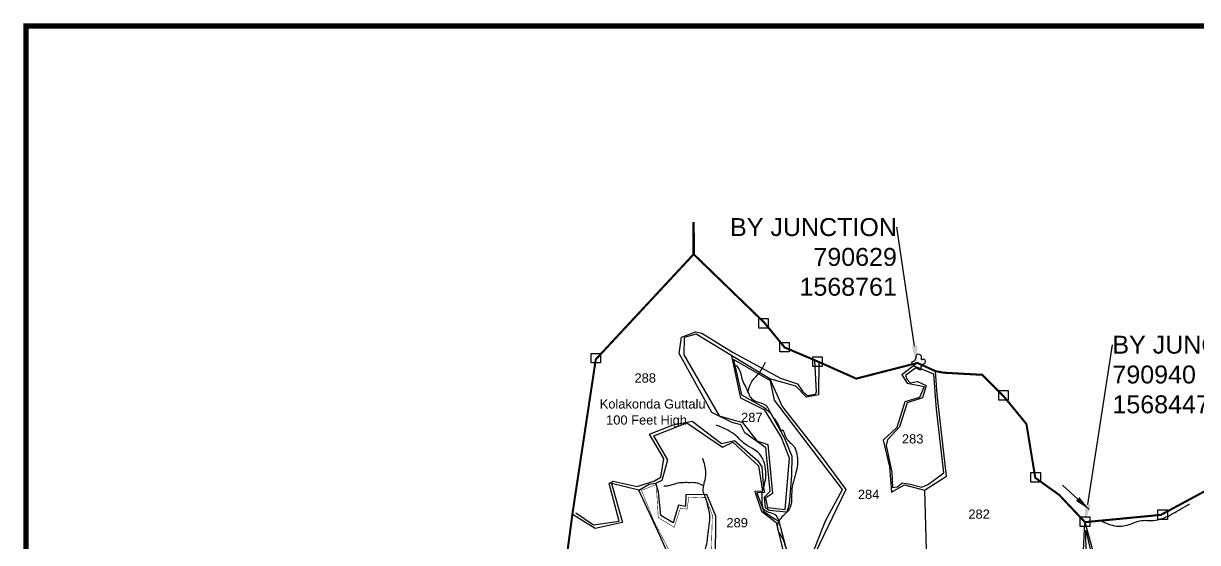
# Model space of a CAD drawing. Header units: feet. Extents: x 788859 to 794437, y 1564731 to 1569692.
# Drawn here: x 788859 to 791154, y 1568370 to 1569385 of the extents above; entities that cross this region are included whole.
import ezdxf
from ezdxf import colors
from ezdxf.entities.mleader import LeaderData, LeaderLine
from ezdxf.enums import TextEntityAlignment as Align
from ezdxf.math import Vec2, Vec3

# ---------------------------------------------------------------- set-up
doc = ezdxf.new("R2010")
doc.units = ezdxf.units.FT
doc.header["$LTSCALE"] = 15
doc.header["$MEASUREMENT"] = 0
doc.linetypes.add('HIDDEN2', pattern=[0.1875, 0.125, -0.0625])
for name, color, linetype in [('CRDS STONES', 7, 'Continuous'), ('HILL', 17, 'Continuous'), ('PLOT', 7, 'Continuous'), ('PLOT NO', 7, 'Continuous'), ('ROADS', 6, 'Continuous'), ('TANKS-STREAM', 4, 'Continuous'), ('VILLAGE STONES', 240, 'Continuous')]:
    doc.layers.add(name, color=color, linetype=linetype)
doc.styles.get("Standard").update_dxf_attribs({"font": 'arial.ttf'})
doc.dimstyles.get("Standard").update_dxf_attribs({"dimtxt": 0.18, "dimasz": 30, "dimexe": 0.18, "dimexo": 0.0625, "dimgap": 0.09, "dimtad": 0, "dimtih": 1, "dimtoh": 1, "dimdec": 4, "dimzin": 0, "dimdsep": 46, "dimtxsty": 'Standard', "dimcen": 0.09, "dimadec": 0, "dimazin": 0, "dimtfac": 1, "dimtdec": 4, "dimtofl": 0, "dimtmove": 0, "dimatfit": 3, "dimfxl": 1, "dimtolj": 1, "dimtzin": 0, "dimarcsym": 0})

msp = doc.modelspace()

# ---------------------------------------------------------------- linework, layer by layer
at = {"color": 5, "linetype": 'HIDDEN2', "ltscale": 20, "const_width": 5}
msp.add_lwpolyline([(790169.3, 1568933.8), (790169, 1568996.9)], dxfattribs=at)
at = {"layer": 'HILL'}
for points in [[(790392.3, 1568324.4), (790427.1, 1568412.5), (790460, 1568473.7), (790327.6, 1568648.5), (790319.7, 1568686.5), (790247.5, 1568727.8), (790263, 1568658.5), (790307, 1568633.9), (790319.4, 1568623.7), (790346.9, 1568574.2), (790361.1, 1568538.9), (790360.5, 1568501.5), (790356, 1568444.7), (790351.7, 1568429.3), (790317.2, 1568432.7), (790309.4, 1568437.6), (790307.7, 1568458.5), (790318.9, 1568470.5), (790310.5, 1568554.9), (790269.4, 1568584.2), (790261.7, 1568600), (790244.4, 1568604.9), (790204.8, 1568624.3), (790141.2, 1568739.6), (790145.3, 1568771.9), (790172.8, 1568781.8), (790185.5, 1568779.2), (790246.2, 1568741.4), (790339, 1568691.1), (790372.5, 1568680.6), (790382.2, 1568666), (790391.1, 1568657.4), (790407.5, 1568660.3), (790409.4, 1568664.5), (790406, 1568726.4)], [(790605.4, 1568713.2), (790583.1, 1568696.9), (790586.3, 1568688.6), (790592.3, 1568682.1), (790607.1, 1568684.9), (790623.7, 1568676.9), (790616.3, 1568652.8), (790586.8, 1568643.3), (790571.9, 1568596.1), (790548.3, 1568570.5), (790545.3, 1568559.8), (790556.9, 1568507.6), (790557.7, 1568477.4), (790567.6, 1568479.1), (790576.7, 1568487), (790592.2, 1568484.3), (790615.1, 1568478.3), (790628.5, 1568484.4), (790658.5, 1568506.3), (790644, 1568630.8), (790638.6, 1568698.9), (790605.4, 1568713.2)], [(789939.2, 1568428.3), (789973.3, 1568404.3), (790023.7, 1568412), (790004, 1568485.2), (790012.1, 1568490.1), (790059.1, 1568479.2), (790092.6, 1568490.5), (790105, 1568497.5), (790111.1, 1568534.2), (790082.7, 1568581.8), (790129.3, 1568600.4), (790166.1, 1568607.5), (790223.6, 1568563.6), (790249, 1568569.6), (790294.6, 1568529.7), (790302.6, 1568518.3), (790305.7, 1568477.2), (790307.6, 1568467.9), (790292.6, 1568467.2), (790306.7, 1568430.4), (790327.3, 1568416), (790335.7, 1568411.5), (790351.7, 1568352.7)], [(790902.7, 1568263.6), (790936.2, 1568346.8), (790936.1, 1568393.9), (790944.9, 1568354.1), (790960.5, 1568294.7), (790986.3, 1568220), (791009, 1568127.7), (791013.9, 1568107.3), (790980.2, 1568138.3), (790976.8, 1568180.2), (790965.7, 1568190.2), (790928.7, 1568190.7), (790898.5, 1568239.9), (790902.7, 1568263.6)]]:
    msp.add_lwpolyline(points, dxfattribs=at)
at = {"layer": 'PLOT'}
for points in [[(790413.7, 1568723.2), (790413.1, 1568658.8), (790389.8, 1568654.5), (790368.7, 1568675.9), (790318.2, 1568689.8), (790243.6, 1568734.9), (790174.4, 1568777.6), (790150.5, 1568770.7), (790149.9, 1568737.1), (790218.9, 1568617.6), (790264.8, 1568604.7), (790292.8, 1568568.9), (790314.4, 1568561.7), (790323.1, 1568465.8), (790310, 1568456.8), (790313.7, 1568438.7), (790348, 1568434.6), (790356.9, 1568534.8), (790340.4, 1568576.5), (790308.4, 1568628.8), (790261.4, 1568652), (790243.6, 1568734.9)], [(790606.6, 1568721.2), (790576.2, 1568698), (790586.4, 1568681.3), (790620, 1568675.3), (790610.5, 1568653.8), (790582.3, 1568645.4), (790566.5, 1568594.6), (790539.9, 1568569.9), (790551.9, 1568517.8), (790556.2, 1568468.2), (790581.1, 1568482.8), (790620.4, 1568472.6), (790663.5, 1568500), (790645.3, 1568659.5), (790642.3, 1568705)], [(790318.2, 1568689.8), (790342.4, 1568635.7), (790416.5, 1568541.7), (790466.7, 1568473.5), (790396.9, 1568328.8), (790425.6, 1568313.9), (790502.1, 1568312.1), (790489.3, 1568275.4), (790477.1, 1568239.2), (790457.6, 1568176.8), (790446.4, 1568124.9), (790480.4, 1568110.8), (790491.9, 1568077.5), (790472.8, 1568021.6)], [(790061.9, 1568472.6), (790082.5, 1568484.1), (790095.5, 1568486), (790107.6, 1568492.1), (790118.7, 1568531.7), (790091.7, 1568578.4), (790156.2, 1568604), (790225.9, 1568556.3), (790246, 1568566), (790296.1, 1568520), (790304.1, 1568470.4), (790288.8, 1568470), (790302.1, 1568431.4), (790330.8, 1568408.9), (790345.9, 1568344.3)], [(789892.8, 1568129), (790006.1, 1568176.2), (790013.9, 1568117.2), (790121.1, 1568107.1), (790195.4, 1568144.8), (790140.4, 1568184.1), (790170.3, 1568287.1), (790136.7, 1568308.9), (790102.9, 1568383.8), (790061.9, 1568472.6), (790008.8, 1568485.2), (790030.1, 1568409), (789977.1, 1568397.7), (789932.3, 1568424.9)], [(790212.3, 1568334.2), (790212.8, 1568421.4), (790195.1, 1568464.1), (790153.8, 1568463.4), (790153.3, 1568440.6), (790139.7, 1568442.9), (790129.4, 1568408.3), (790105.4, 1568422.7), (790100.3, 1568469.2), (790095.5, 1568486)], [(790620.4, 1568472.6), (790624.9, 1568310.1), (790640.7, 1568290.7), (790635, 1568247.4), (790477.1, 1568239.2)], [(790857.3, 1568187.3), (790926, 1568184.6), (790894.1, 1568232.9), (790893.4, 1568262), (790931.5, 1568354.3), (790934.1, 1568409.8)], [(790934.1, 1568409.8), (790973.8, 1568267.2), (790987.6, 1568233.8), (791000.2, 1568183.5), (790972, 1568183.9), (790926, 1568184.6)]]:
    msp.add_lwpolyline(points, dxfattribs=at)
at = {"layer": 'PLOT NO', "color": 5, "const_width": 10}
msp.add_lwpolyline([(788864.4, 1569380.1), (794275.6, 1569380.1), (794275.6, 1564736.5), (788864.4, 1564736.5)], close=True, dxfattribs=at)
at = {"layer": 'PLOT NO', "color": 5, "linetype": 'HIDDEN2', "ltscale": 5, "const_width": 4}
msp.add_lwpolyline([(789892.2, 1568124.2), (789932.8, 1568429), (789978, 1568728.1), (790169.3, 1568933.8), (790307.3, 1568800.1), (790347.3, 1568751.4), (790413.7, 1568723.2), (790487.1, 1568690.5), (790606.6, 1568721.2), (790642.3, 1568705), (790658.1, 1568702.1), (790733.4, 1568697.9), (790775.4, 1568655.8), (790819.7, 1568601.8), (790837, 1568496.6), (790883.8, 1568463), (790934.1, 1568409.8), (791082.4, 1568424), (791260.5, 1568520)], dxfattribs=at)
at = {"layer": 'ROADS', "linetype": 'HIDDEN2', "ltscale": 10, "const_width": 1}
for points in [[(790067.4, 1568471.9), (790096.3, 1568483.5)], [(790067.4, 1568471.9), (790078.9, 1568443.6), (790091.7, 1568411.7), (790124.8, 1568347.8), (790138.5, 1568339.2), (790166.2, 1568310.7), (790165.8, 1568322.9), (790180.3, 1568324.4), (790194.4, 1568333.8), (790203.6, 1568348.9), (790205.3, 1568404.3), (790205.8, 1568423.7), (790192.8, 1568457.6), (790179.9, 1568458), (790159.7, 1568458.8), (790156.6, 1568435.2), (790143.5, 1568437.6), (790131.3, 1568399.7), (790100.2, 1568418.7), (790097.2, 1568466.5), (790096.3, 1568483.2)]]:
    msp.add_lwpolyline(points, dxfattribs=at)
at = {"layer": 'TANKS-STREAM'}
for points in [[(790252.6, 1568716.7), (790259.5, 1568705.5), (790263.9, 1568689.1), (790270.4, 1568675), (790275.9, 1568663), (790280.9, 1568653.6), (790291.8, 1568645.9), (790308.9, 1568639), (790316.2, 1568630), (790324.2, 1568615.1), (790336.2, 1568596.9), (790340.9, 1568587.9), (790341.3, 1568589.1), (790349.7, 1568576), (790365, 1568558.2), (790372.2, 1568531.4), (790370.8, 1568513.6), (790361.3, 1568474.4), (790356.2, 1568434.9), (790337.3, 1568414.3), (790332.8, 1568400.3), (790343.1, 1568377.6), (790348.2, 1568363.8), (790352.9, 1568348.2), (790359.9, 1568316.4), (790360.2, 1568271), (790356.6, 1568257.1), (790357.7, 1568232.9), (790350.8, 1568219.8), (790345.7, 1568208.2), (790342.4, 1568188), (790344.2, 1568170.2), (790346.1, 1568146)], [(790275.5, 1568663.8), (790281.6, 1568682.4), (790297.8, 1568702.1), (790310, 1568723)], [(790336.2, 1568412.4), (790331.2, 1568421.9), (790308, 1568433.5), (790302.9, 1568453.1), (790304.1, 1568470.4), (790308.7, 1568488), (790308.3, 1568522.6), (790297.8, 1568543.3), (790287.2, 1568552), (790269.8, 1568562.6), (790252.3, 1568578.5), (790236, 1568589.8), (790213.5, 1568599.6)], [(790177, 1568310.5), (790179, 1568334.8), (790186.3, 1568347.6), (790191.4, 1568355.7), (790195.5, 1568371.6), (790198.1, 1568394), (790200.6, 1568413.4), (790200.3, 1568428.1), (790197.3, 1568440.1), (790193.3, 1568456.3), (790188.7, 1568467.4), (790192.2, 1568496.5), (790191.1, 1568520.7), (790187.1, 1568535)], [(790188.8, 1568480.5), (790177.2, 1568485.9), (790169.1, 1568487), (790162.2, 1568487), (790149.7, 1568487), (790133.5, 1568484.8), (790119.2, 1568480.7), (790111.2, 1568480.4)], [(790964.3, 1568412.7), (790995.8, 1568402.2), (791023, 1568406), (791041.2, 1568412.5), (791067.7, 1568413.3), (791101, 1568423.8), (791121.1, 1568435.5), (791138.7, 1568445.4)]]:
    msp.add_spline(points, degree=3, dxfattribs=at)
at = {"layer": 'VILLAGE STONES'}
for points in [[(790296.7, 1568808.2), (790315.1, 1568808.2), (790315.1, 1568789.5), (790296.7, 1568789.5)], [(790337.9, 1568761.4), (790356.3, 1568761.4), (790356.3, 1568742.7), (790337.9, 1568742.7)], [(789969, 1568739.9), (789987.4, 1568739.9), (789987.4, 1568721.2), (789969, 1568721.2)], [(790402.2, 1568733.2), (790420.6, 1568733.2), (790420.6, 1568714.5), (790402.2, 1568714.5)], [(790765.5, 1568667.1), (790783.9, 1568667.1), (790783.9, 1568648.4), (790765.5, 1568648.4)], [(790828.6, 1568506.6), (790847, 1568506.6), (790847, 1568487.8), (790828.6, 1568487.8)], [(790925, 1568420.3), (790943.4, 1568420.3), (790943.4, 1568401.6), (790925, 1568401.6)], [(791076.7, 1568433.7), (791095.2, 1568433.7), (791095.2, 1568414.9), (791076.7, 1568414.9)]]:
    msp.add_lwpolyline(points, close=True, dxfattribs=at)
msp.add_spline([(790594.8, 1568722.2), (790601.9, 1568727.2), (790605.9, 1568737.9), (790614.5, 1568733.9), (790614.8, 1568727.4), (790619.9, 1568728.3), (790622.7, 1568724.1), (790614.2, 1568714.2), (790613.5, 1568708.2), (790603, 1568713.4), (790599.2, 1568716.7), (790594.8, 1568722.2)], degree=3, dxfattribs=at)

# ---------------------------------------------------------------- texts
at = {"layer": 'PLOT NO'}
for s, p in [('288', (790074.7, 1568691.8)), ('287', (790283, 1568614.7)), ('283', (790597.4, 1568572.7)), ('284', (790511.3, 1568464.1)), ('282', (790727.2, 1568425.5)), ('289', (790254.3, 1568408.7))]:
    msp.add_text(s, height=18, dxfattribs=at).set_placement(p, align=Align.MIDDLE_CENTER)
for s, p in [('Kolakonda Guttalu', (789985.7, 1568632)), ('100 Feet High', (789998.2, 1568600.6))]:
    msp.add_text(s, height=18, dxfattribs=at).set_placement(p)

# ---------------------------------------------------------------- leaders
at = {"layer": 'CRDS STONES', "color": 1}
ml = msp.add_multileader_mtext('Standard', dxfattribs=at)
ml.set_content('BY JUNCTION\\P790629\\P1568761', color=1)
ml.set_leader_properties()
ml.build(insert=Vec2(0, 0))
ml.multileader.update_dxf_attribs({"dogleg_length": 0.36, "arrow_head_size": 35})
ctx = ml.context
ctx.base_point, ctx.char_height, ctx.arrow_head_size, ctx.landing_gap_size, ctx.plane_origin = Vec3(790248.1, 1568986.6), 35, 35, 0.09, Vec3(789639.4, 1568405.5)
ctx.text_align_type = 2
notes = []
notes.append((ctx, [(1, (1, 1, 0), (790566.6, 1568986.6), (-1, 0), 1.396927018504357e-11, [(0, [(790606.3, 1568719.6)], 0, [])])]))
ctx.mtext.insert, ctx.mtext.alignment, ctx.mtext.flow_direction = Vec3(790566.5, 1569004.4), 3, 5
ml = msp.add_multileader_mtext('Standard', dxfattribs=at)
ml.set_content('BY JUNCTION\\P790940\\P1568447', color=1)
ml.set_leader_properties()
ml.build(insert=Vec2(0, 0))
ml.multileader.update_dxf_attribs({"dogleg_length": 0.36, "arrow_head_size": 35})
ctx = ml.context
ctx.base_point, ctx.char_height, ctx.arrow_head_size, ctx.landing_gap_size, ctx.plane_origin = Vec3(790987.7, 1568756.6), 35, 35, 0.09, Vec3(790023.4, 1568173)
notes.append((ctx, [(0, (1, 1, 0), (790987.7, 1568756.6), (1, 0), 1.396927018504357e-11, [(0, [(790934.6, 1568410)], 0, [])])]))
ctx.mtext.insert, ctx.mtext.flow_direction = Vec3(790987.8, 1568774.4), 5
at = {"layer": 'PLOT NO', "color": 5}
msp.add_leader([(790942.1, 1568434.7), (790890.5, 1568482)], dimstyle='Standard', override={"dimgap": 0.09, "dimtad": 0}, dxfattribs=at)
for ctx, leaders in notes:
    for number, flags, end, landing, length, lines in leaders:
        leader = LeaderData()
        leader.index, (leader.has_last_leader_line, leader.has_dogleg_vector, leader.attachment_direction) = number, flags
        leader.last_leader_point, leader.dogleg_vector, leader.dogleg_length = Vec3(end), Vec3(landing), length
        for number, points, colour, breaks in lines:
            line = LeaderLine()
            line.index, line.vertices, line.color, line.breaks = number, Vec3.list(points), colors.encode_raw_color(colour), breaks
            leader.lines.append(line)
        ctx.leaders.append(leader)

doc.saveas('drawing.dxf')
